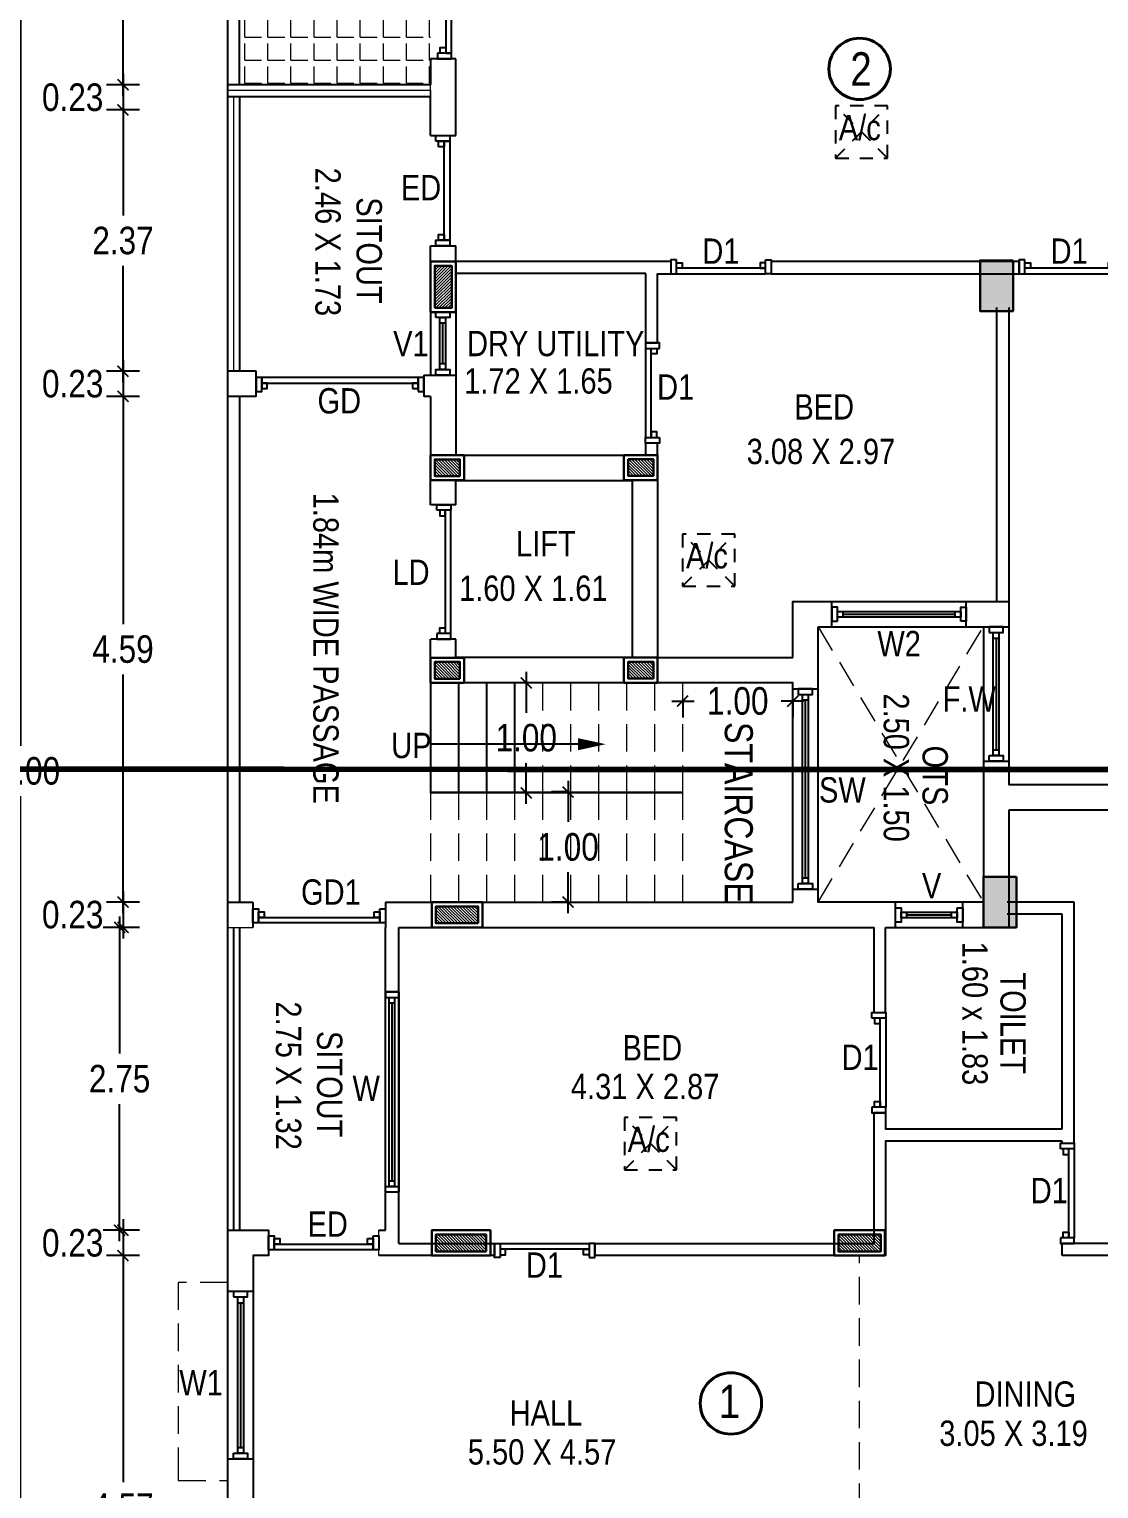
# Model space of a CAD drawing. Header units: metres. Extents: x 826 to 1433, y -826 to -586.
# Drawn here: x 1282.79 to 1292.5, y -811.15 to -797.89 of the extents above; entities that cross this region are included whole.
import ezdxf

# ---------------------------------------------------------------- set-up
doc = ezdxf.new("R2010")
doc.units = ezdxf.units.M
for name, pattern in [('ACAD_ISO02W100', [15, 12, -3]), ('CENTER', [2, 1.25, -0.25, 0.25, -0.25]), ('HIDDEN', [0.375, 0.25, -0.125])]:
    doc.linetypes.add(name, pattern=pattern)
doc.layers.add('_0', color=7, linetype='Continuous', lineweight=5)
doc.layers.add('text', color=7, linetype='Continuous', lineweight=25)
doc.layers.add('COLUMN', color=255, linetype='Continuous')
doc.styles.get("Standard").update_dxf_attribs({"font": 'swissck.ttf'})
doc.styles.add('STYLE1', font='swissck.ttf', dxfattribs={"height": 0.3})
doc.styles.add('style5', font='swissck.ttf', dxfattribs={"height": 0.25})
doc.dimstyles.new('site plan', dxfattribs={"dimscale": 0, "dimtxt": 0.25, "dimasz": 0.1, "dimexe": 0.15, "dimexo": 0.5, "dimgap": 0.1, "dimtad": 0, "dimtih": 1, "dimtoh": 1, "dimzin": 0, "dimdsep": 46, "dimtxsty": 'style5', "dimblk": 'ARCHTICK', "dimcen": 0.09375, "dimdle": 0.1, "dimadec": 0, "dimazin": 0, "dimtfac": 1, "dimtofl": 0, "dimtmove": 2, "dimatfit": 3, "dimfxl": 0, "dimtolj": 1, "dimtzin": 0, "dimarcsym": 0})

# ---------------------------------------------------------------- blocks, each defined once
blk = doc.blocks.new('ED')
at = {"ltscale": 3}
for points in [[(742.098, -742.868), (742.149, -742.868), (742.149, -742.995), (742.098, -742.995)], [(743.048, -742.868), (743.099, -742.868), (743.099, -742.995), (743.048, -742.995)], [(742.149, -742.945), (743.048, -742.945), (743.048, -742.995), (742.149, -742.995)], [(742.997, -742.894), (743.048, -742.894), (743.048, -742.945), (742.997, -742.945)]]:
    blk.add_lwpolyline(points, close=True, dxfattribs=at)
blk.add_lwpolyline([(742.149, -742.894), (742.2, -742.894), (742.2, -742.945), (742.149, -742.945)], close=True)
blk = doc.blocks.new('D00R 1')
for points in [[(747.841, -749.097), (747.841, -749.046), (747.968, -749.046), (747.968, -749.097)], [(747.866, -749.097), (747.866, -749.148), (747.917, -749.148), (747.917, -749.097)], [(747.866, -749.905), (747.866, -749.855), (747.917, -749.855), (747.917, -749.905)], [(747.841, -749.905), (747.841, -749.956), (747.968, -749.956), (747.968, -749.905)]]:
    blk.add_lwpolyline(points, close=True)
blk.add_lwpolyline([(747.968, -749.956), (747.968, -749.097), (747.917, -749.097), (747.917, -749.905)])
blk = doc.blocks.new('W2')
at = {"ltscale": 3, "extrusion": (2e-16, 1, 0)}
for p, q in [((739.032, -751.218), (739.261, -751.218)), ((739.12, -751.321), (739.171, -751.321)), ((739.12, -752.336), (739.171, -752.336)), ((739.032, -752.438), (739.261, -752.438))]:
    blk.add_line(p, q, dxfattribs=at)
at = {"ltscale": 3, "extrusion": (-1, 2e-16, 0)}
blk.add_line((739.146, -751.321), (739.146, -752.336), dxfattribs=at)
at = {"ltscale": 3}
for points in [[(739.082, -751.269), (739.209, -751.269), (739.209, -751.218), (739.082, -751.218)], [(739.12, -751.269), (739.171, -751.269), (739.171, -752.387), (739.12, -752.387)], [(739.082, -752.387), (739.209, -752.387), (739.209, -752.438), (739.082, -752.438)]]:
    blk.add_lwpolyline(points, close=True, dxfattribs=at)
blk = doc.blocks.new('FDW')
for points in [[(750.172, -729.344), (750.172, -729.293), (750.299, -729.293), (750.299, -729.344)], [(750.197, -729.344), (750.197, -729.395), (750.248, -729.395), (750.248, -729.344)], [(750.172, -731.062), (750.172, -731.113), (750.299, -731.113), (750.299, -731.062)], [(750.197, -731.062), (750.197, -731.011), (750.248, -731.011), (750.248, -731.062)], [(750.197, -731.062), (750.197, -731.011), (750.248, -731.011), (750.248, -731.062)]]:
    blk.add_lwpolyline(points, close=True)
at = {"ltscale": 3}
blk.add_lwpolyline([(750.248, -731.062), (750.299, -731.062), (750.299, -729.344), (750.248, -729.344)], close=True, dxfattribs=at)
blk = doc.blocks.new('V1')
at = {"ltscale": 3, "extrusion": (-1, 1e-16, 0)}
for p, q in [((758.928, -751.397), (758.928, -751.169)), ((759.538, -751.397), (759.538, -751.169)), ((759.031, -751.309), (759.031, -751.258)), ((759.436, -751.309), (759.436, -751.258))]:
    blk.add_line(p, q, dxfattribs=at)
at = {"ltscale": 3, "extrusion": (-1e-16, -1, 0)}
blk.add_line((759.031, -751.284), (759.436, -751.284), dxfattribs=at)
at = {"ltscale": 3}
for points in [[(758.928, -751.22), (758.98, -751.22), (758.98, -751.348), (758.928, -751.348)], [(759.487, -751.22), (759.538, -751.22), (759.538, -751.348), (759.487, -751.348)], [(758.98, -751.258), (759.487, -751.258), (759.487, -751.309), (758.98, -751.309)]]:
    blk.add_lwpolyline(points, close=True, dxfattribs=at)
blk = doc.blocks.new('_ArchTick')
at = {"color": 0, "lineweight": 0, "const_width": 0.15}
blk.add_lwpolyline([(-0.5, -0.5), (0.5, 0.5)], dxfattribs=at)
blk = doc.blocks.new('*D181')
at = {"color": 0, "lineweight": -2, "ltscale": 3}
for p, q in [((1283.646, -795.291), (1283.646, -796.667)), ((1283.796, -795.391), (1283.496, -795.391)), ((1283.646, -798.5), (1283.646, -797.124)), ((1283.796, -798.4), (1283.496, -798.4))]:
    blk.add_line(p, q, dxfattribs=at)
at = {"layer": 'DEFPOINTS', "color": 0, "ltscale": 3}
for p in [(1284.597, -795.391), (1283.646, -798.4), (1284.704, -798.4)]:
    blk.add_point(p, dxfattribs=at)
at = {"color": 0, "lineweight": -2, "ltscale": 3, "xscale": 0.1, "yscale": 0.1, "zscale": 0.1}
for p, rotation in [((1283.646, -795.391), 90), ((1283.646, -798.4), 270)]:
    blk.add_blockref('_ArchTick', p, dxfattribs=dict(at, rotation=rotation))
at = {"color": 0, "ltscale": 3, "insert": (1283.646, -796.895), "char_height": 0.25, "attachment_point": 5, "style": 'style5'}
blk.add_mtext('\\A1;3.01', dxfattribs=at)
blk = doc.blocks.new('*D156')
at = {"color": 0, "lineweight": -2, "ltscale": 3}
for p, q in [((1283.796, -798.4), (1283.496, -798.4)), ((1283.646, -798.3), (1283.646, -798.728)), ((1283.796, -798.628), (1283.496, -798.628))]:
    blk.add_line(p, q, dxfattribs=at)
at = {"layer": 'DEFPOINTS', "color": 0, "ltscale": 3}
for p in [(1284.597, -798.4), (1283.646, -798.628), (1284.718, -798.628)]:
    blk.add_point(p, dxfattribs=at)
at = {"color": 0, "lineweight": -2, "ltscale": 3, "xscale": 0.1, "yscale": 0.1, "zscale": 0.1}
for p, rotation in [((1283.646, -798.4), 90), ((1283.646, -798.628), 270)]:
    blk.add_blockref('_ArchTick', p, dxfattribs=dict(at, rotation=rotation))
at = {"color": 0, "ltscale": 3, "insert": (1283.189, -798.514), "char_height": 0.25, "attachment_point": 5, "style": 'style5'}
blk.add_mtext('\\A1;0.23', dxfattribs=at)
blk = doc.blocks.new('*D157')
at = {"color": 0, "lineweight": -2, "ltscale": 3}
for p, q in [((1283.646, -798.528), (1283.646, -799.586)), ((1283.796, -798.628), (1283.496, -798.628)), ((1283.646, -801.101), (1283.646, -800.043)), ((1283.796, -801.001), (1283.496, -801.001))]:
    blk.add_line(p, q, dxfattribs=at)
at = {"layer": 'DEFPOINTS', "color": 0, "ltscale": 3}
for p in [(1284.718, -798.628), (1283.646, -801.001), (1284.705, -801.001)]:
    blk.add_point(p, dxfattribs=at)
at = {"color": 0, "lineweight": -2, "ltscale": 3, "xscale": 0.1, "yscale": 0.1, "zscale": 0.1}
for p, rotation in [((1283.646, -798.628), 90), ((1283.646, -801.001), 270)]:
    blk.add_blockref('_ArchTick', p, dxfattribs=dict(at, rotation=rotation))
at = {"color": 0, "ltscale": 3, "insert": (1283.646, -799.815), "char_height": 0.25, "attachment_point": 5, "style": 'style5'}
blk.add_mtext('\\A1;2.37', dxfattribs=at)
blk = doc.blocks.new('*D158')
at = {"color": 0, "lineweight": -2, "ltscale": 3}
for p, q in [((1283.646, -800.901), (1283.646, -801.329)), ((1283.796, -801.001), (1283.496, -801.001)), ((1283.796, -801.229), (1283.496, -801.229))]:
    blk.add_line(p, q, dxfattribs=at)
at = {"layer": 'DEFPOINTS', "color": 0, "ltscale": 3}
for p in [(1284.705, -801.001), (1283.646, -801.229), (1284.599, -801.229)]:
    blk.add_point(p, dxfattribs=at)
at = {"color": 0, "lineweight": -2, "ltscale": 3, "xscale": 0.1, "yscale": 0.1, "zscale": 0.1}
for p, rotation in [((1283.646, -801.001), 90), ((1283.646, -801.229), 270)]:
    blk.add_blockref('_ArchTick', p, dxfattribs=dict(at, rotation=rotation))
at = {"color": 0, "ltscale": 3, "insert": (1283.189, -801.115), "char_height": 0.25, "attachment_point": 5, "style": 'style5'}
blk.add_mtext('\\A1;0.23', dxfattribs=at)
blk = doc.blocks.new('*D159')
at = {"color": 0, "lineweight": -2, "ltscale": 3}
for p, q in [((1283.646, -801.129), (1283.646, -803.297)), ((1283.796, -801.229), (1283.496, -801.229)), ((1283.646, -805.921), (1283.646, -803.754)), ((1283.796, -805.821), (1283.496, -805.821))]:
    blk.add_line(p, q, dxfattribs=at)
at = {"layer": 'DEFPOINTS', "color": 0, "ltscale": 3}
for p in [(1284.599, -801.229), (1283.646, -805.821), (1286.34, -805.821)]:
    blk.add_point(p, dxfattribs=at)
at = {"color": 0, "lineweight": -2, "ltscale": 3, "xscale": 0.1, "yscale": 0.1, "zscale": 0.1}
for p, rotation in [((1283.646, -801.229), 90), ((1283.646, -805.821), 270)]:
    blk.add_blockref('_ArchTick', p, dxfattribs=dict(at, rotation=rotation))
at = {"color": 0, "ltscale": 3, "insert": (1283.646, -803.525), "char_height": 0.25, "attachment_point": 5, "style": 'style5'}
blk.add_mtext('\\A1;4.59', dxfattribs=at)
blk = doc.blocks.new('*D160')
at = {"color": 0, "lineweight": -2, "ltscale": 3}
for p, q in [((1283.796, -805.821), (1283.496, -805.821)), ((1283.646, -805.721), (1283.646, -806.151)), ((1283.796, -806.051), (1283.496, -806.051))]:
    blk.add_line(p, q, dxfattribs=at)
at = {"layer": 'DEFPOINTS', "color": 0, "ltscale": 3}
for p in [(1286.34, -805.821), (1283.646, -806.051), (1286.34, -806.051)]:
    blk.add_point(p, dxfattribs=at)
at = {"color": 0, "lineweight": -2, "ltscale": 3, "xscale": 0.1, "yscale": 0.1, "zscale": 0.1}
for p, rotation in [((1283.646, -805.821), 90), ((1283.646, -806.051), 270)]:
    blk.add_blockref('_ArchTick', p, dxfattribs=dict(at, rotation=rotation))
at = {"color": 0, "ltscale": 3, "insert": (1283.189, -805.936), "char_height": 0.25, "attachment_point": 5, "style": 'style5'}
blk.add_mtext('\\A1;0.23', dxfattribs=at)
blk = doc.blocks.new('*D161')
at = {"color": 0, "lineweight": -2, "ltscale": 3}
for p, q in [((1283.615, -805.951), (1283.615, -807.197)), ((1283.765, -806.051), (1283.465, -806.051)), ((1283.615, -808.901), (1283.615, -807.655)), ((1283.765, -808.801), (1283.465, -808.801))]:
    blk.add_line(p, q, dxfattribs=at)
at = {"layer": 'DEFPOINTS', "color": 0, "ltscale": 3}
for p in [(1286.34, -806.051), (1283.615, -808.801), (1284.718, -808.801)]:
    blk.add_point(p, dxfattribs=at)
at = {"color": 0, "lineweight": -2, "ltscale": 3, "xscale": 0.1, "yscale": 0.1, "zscale": 0.1}
for p, rotation in [((1283.615, -806.051), 90), ((1283.615, -808.801), 270)]:
    blk.add_blockref('_ArchTick', p, dxfattribs=dict(at, rotation=rotation))
at = {"color": 0, "ltscale": 3, "insert": (1283.615, -807.426), "char_height": 0.25, "attachment_point": 5, "style": 'style5'}
blk.add_mtext('\\A1;2.75', dxfattribs=at)
blk = doc.blocks.new('*D162')
at = {"color": 0, "lineweight": -2, "ltscale": 3}
for p, q in [((1283.646, -808.701), (1283.646, -809.131)), ((1283.796, -808.801), (1283.496, -808.801)), ((1283.796, -809.031), (1283.496, -809.031))]:
    blk.add_line(p, q, dxfattribs=at)
at = {"layer": 'DEFPOINTS', "color": 0, "ltscale": 3}
for p in [(1284.718, -808.801), (1283.646, -809.031), (1287.819, -809.031)]:
    blk.add_point(p, dxfattribs=at)
at = {"color": 0, "lineweight": -2, "ltscale": 3, "xscale": 0.1, "yscale": 0.1, "zscale": 0.1}
for p, rotation in [((1283.646, -808.801), 90), ((1283.646, -809.031), 270)]:
    blk.add_blockref('_ArchTick', p, dxfattribs=dict(at, rotation=rotation))
at = {"color": 0, "ltscale": 3, "insert": (1283.189, -808.916), "char_height": 0.25, "attachment_point": 5, "style": 'style5'}
blk.add_mtext('\\A1;0.23', dxfattribs=at)
blk = doc.blocks.new('*D163')
at = {"color": 0, "lineweight": -2, "ltscale": 3}
for p, q in [((1283.646, -808.931), (1283.646, -811.088)), ((1283.796, -809.031), (1283.496, -809.031)), ((1283.646, -813.701), (1283.646, -811.544)), ((1283.796, -813.601), (1283.496, -813.601))]:
    blk.add_line(p, q, dxfattribs=at)
at = {"layer": 'DEFPOINTS', "color": 0, "ltscale": 3}
for p in [(1284.718, -809.031), (1283.646, -813.601), (1284.718, -813.601)]:
    blk.add_point(p, dxfattribs=at)
at = {"color": 0, "lineweight": -2, "ltscale": 3, "xscale": 0.1, "yscale": 0.1, "zscale": 0.1}
for p, rotation in [((1283.646, -809.031), 90), ((1283.646, -813.601), 270)]:
    blk.add_blockref('_ArchTick', p, dxfattribs=dict(at, rotation=rotation))
at = {"color": 0, "ltscale": 3, "insert": (1283.646, -811.316), "char_height": 0.25, "attachment_point": 5, "style": 'style5'}
blk.add_mtext('\\A1;4.57', dxfattribs=at)
blk = doc.blocks.new('*D168')
at = {"color": 0, "lineweight": -2, "ltscale": 3}
for p, q in [((1284.597, -818.838), (1284.597, -819.138)), ((1294.937, -818.838), (1294.937, -819.138)), ((1284.497, -818.988), (1289.282, -818.988)), ((1295.037, -818.988), (1290.252, -818.988))]:
    blk.add_line(p, q, dxfattribs=at)
at = {"layer": 'DEFPOINTS', "color": 0, "ltscale": 3}
for p in [(1294.937, -794.629), (1284.597, -815.813), (1294.937, -818.988)]:
    blk.add_point(p, dxfattribs=at)
at = {"color": 0, "lineweight": -2, "ltscale": 3, "xscale": 0.1, "yscale": 0.1, "zscale": 0.1, "rotation": 180}
blk.add_blockref('_ArchTick', (1284.597, -818.988), dxfattribs=at)
at = {"color": 0, "lineweight": -2, "ltscale": 3, "xscale": 0.1, "yscale": 0.1, "zscale": 0.1}
blk.add_blockref('_ArchTick', (1294.937, -818.988), dxfattribs=at)
at = {"color": 0, "ltscale": 3, "insert": (1289.767, -818.988), "char_height": 0.25, "attachment_point": 5, "style": 'style5'}
blk.add_mtext('\\A1;10.34', dxfattribs=at)
blk = doc.blocks.new('*D200')
at = {"layer": '_0', "color": 0, "linetype": 'Continuous', "lineweight": -2, "ltscale": 3}
blk.add_line((1287.305, -803.83), (1287.155, -803.83), dxfattribs=at)
at = {"layer": '_0', "color": 0, "lineweight": -2, "ltscale": 3}
for p, q in [((1287.305, -803.73), (1287.305, -804.101)), ((1287.305, -804.93), (1287.305, -804.558)), ((1287.305, -804.83), (1287.155, -804.83))]:
    blk.add_line(p, q, dxfattribs=at)
at = {"layer": 'DEFPOINTS', "color": 0, "ltscale": 3}
for p in [(1287.305, -803.83), (1287.455, -803.83), (1287.455, -804.83)]:
    blk.add_point(p, dxfattribs=at)
at = {"layer": '_0', "color": 0, "lineweight": -2, "ltscale": 3, "xscale": 0.1, "yscale": 0.1, "zscale": 0.1}
for p, rotation in [((1287.305, -803.83), 90), ((1287.305, -804.83), 270)]:
    blk.add_blockref('_ArchTick', p, dxfattribs=dict(at, rotation=rotation))
at = {"layer": '_0', "color": 0, "ltscale": 3, "insert": (1287.305, -804.33), "char_height": 0.25, "attachment_point": 5, "style": 'style5'}
blk.add_mtext('\\A1;1.00', dxfattribs=at)
blk = doc.blocks.new('*D170')
at = {"layer": '_0', "color": 0, "lineweight": -2, "ltscale": 3}
for p, q in [((1288.625, -803.996), (1288.83, -803.996)), ((1288.725, -803.996), (1288.725, -804.146)), ((1289.824, -803.996), (1289.619, -803.996))]:
    blk.add_line(p, q, dxfattribs=at)
at = {"layer": '_0', "color": 0, "linetype": 'Continuous', "lineweight": -2, "ltscale": 3}
blk.add_line((1289.724, -803.996), (1289.724, -804.146), dxfattribs=at)
at = {"layer": 'DEFPOINTS', "color": 0, "ltscale": 3}
for p in [(1288.725, -803.83), (1289.724, -803.83), (1289.724, -803.996)]:
    blk.add_point(p, dxfattribs=at)
at = {"layer": '_0', "color": 0, "lineweight": -2, "ltscale": 3, "xscale": 0.1, "yscale": 0.1, "zscale": 0.1, "rotation": 180}
blk.add_blockref('_ArchTick', (1288.725, -803.996), dxfattribs=at)
at = {"layer": '_0', "color": 0, "lineweight": -2, "ltscale": 3, "xscale": 0.1, "yscale": 0.1, "zscale": 0.1}
blk.add_blockref('_ArchTick', (1289.724, -803.996), dxfattribs=at)
at = {"layer": '_0', "color": 0, "ltscale": 3, "insert": (1289.225, -803.996), "char_height": 0.25, "attachment_point": 5, "style": 'style5'}
blk.add_mtext('\\A1;1.00', dxfattribs=at)
blk = doc.blocks.new('*D201')
at = {"layer": '_0', "color": 0, "lineweight": -2, "ltscale": 3}
for p, q in [((1287.685, -804.721), (1287.685, -805.093)), ((1287.685, -804.821), (1287.535, -804.821)), ((1287.685, -805.921), (1287.685, -805.55))]:
    blk.add_line(p, q, dxfattribs=at)
at = {"layer": '_0', "color": 0, "linetype": 'Continuous', "lineweight": -2, "ltscale": 3}
blk.add_line((1287.685, -805.821), (1287.535, -805.821), dxfattribs=at)
at = {"layer": 'DEFPOINTS', "color": 0, "ltscale": 3}
for p in [(1287.707, -804.821), (1287.685, -805.821), (1287.707, -805.821)]:
    blk.add_point(p, dxfattribs=at)
at = {"layer": '_0', "color": 0, "lineweight": -2, "ltscale": 3, "xscale": 0.1, "yscale": 0.1, "zscale": 0.1}
for p, rotation in [((1287.685, -804.821), 90), ((1287.685, -805.821), 270)]:
    blk.add_blockref('_ArchTick', p, dxfattribs=dict(at, rotation=rotation))
at = {"layer": '_0', "color": 0, "ltscale": 3, "insert": (1287.685, -805.321), "char_height": 0.25, "attachment_point": 5, "style": 'style5'}
blk.add_mtext('\\A1;1.00', dxfattribs=at)
blk = doc.blocks.new('*D171')
at = {"layer": '_0', "color": 0, "lineweight": -2, "ltscale": 3}
for p, q in [((1282.717, -792.031), (1282.717, -804.402)), ((1282.717, -817.231), (1282.717, -804.86)), ((1282.867, -817.131), (1282.567, -817.131))]:
    blk.add_line(p, q, dxfattribs=at)
at = {"layer": '_0', "color": 0, "linetype": 'Continuous', "lineweight": -2, "ltscale": 3}
blk.add_line((1282.867, -792.131), (1282.567, -792.131), dxfattribs=at)
at = {"layer": 'DEFPOINTS', "color": 0, "ltscale": 3}
for p in [(1282.717, -792.131), (1285.279, -792.131), (1285.279, -817.131)]:
    blk.add_point(p, dxfattribs=at)
at = {"layer": '_0', "color": 0, "lineweight": -2, "ltscale": 3, "xscale": 0.1, "yscale": 0.1, "zscale": 0.1}
for p, rotation in [((1282.717, -792.131), 90), ((1282.717, -817.131), 270)]:
    blk.add_blockref('_ArchTick', p, dxfattribs=dict(at, rotation=rotation))
at = {"layer": '_0', "color": 0, "ltscale": 3, "insert": (1282.717, -804.631), "char_height": 0.25, "attachment_point": 5, "style": 'style5'}
blk.add_mtext('\\A1;25.00', dxfattribs=at)
blk = doc.blocks.new('W1')
at = {"ltscale": 3, "extrusion": (2e-16, 1, 0)}
for p, q in [((738.52, -750.918), (738.292, -750.918)), ((738.38, -751.021), (738.431, -751.021)), ((738.38, -752.336), (738.431, -752.336)), ((738.292, -752.438), (738.52, -752.438))]:
    blk.add_line(p, q, dxfattribs=at)
at = {"ltscale": 3, "extrusion": (-1, 2e-16, 0)}
blk.add_line((738.405, -751.021), (738.405, -752.336), dxfattribs=at)
at = {"ltscale": 3}
for points in [[(738.341, -750.969), (738.469, -750.969), (738.469, -750.918), (738.341, -750.918)], [(738.38, -750.969), (738.431, -750.969), (738.431, -752.387), (738.38, -752.387)], [(738.341, -752.387), (738.469, -752.387), (738.469, -752.438), (738.341, -752.438)]]:
    blk.add_lwpolyline(points, close=True, dxfattribs=at)

msp = doc.modelspace()

# ---------------------------------------------------------------- hatches: boundary and pattern name
at = {"lineweight": 18}
h = msp.add_hatch(dxfattribs=at)
h.set_pattern_fill('ANSI31', scale=0.153333, style=0)
h.set_pattern_definition([(45, (1271.541395, -1065.256638), (-0.01355288, 0.01355288), [])])
h.paths.add_polyline_path([(1286.47518, -800.42607), (1286.62851, -800.42607), (1286.62851, -800.04274), (1286.47518, -800.04274)])
h = msp.add_hatch(dxfattribs=at)
h.set_pattern_fill('ANSI31', scale=0.1524, angle=90, style=0)
h.set_pattern_definition([(135, (1549.922105, -816.795967), (-0.0134703842, -0.0134703842), [])])
h.paths.add_polyline_path([(1286.47495, -801.95308), (1286.70355, -801.95308), (1286.70355, -801.80068), (1286.47495, -801.80068)])
h = msp.add_hatch(dxfattribs=at)
h.set_pattern_fill('ANSI31', scale=0.1524, angle=90, style=0)
h.set_pattern_definition([(135, (1551.677315, -816.79456), (-0.0134703842, -0.0134703842), [])])
h.paths.add_polyline_path([(1288.23016, -801.95168), (1288.45876, -801.95168), (1288.45876, -801.79928), (1288.23016, -801.79928)])
h = msp.add_hatch(dxfattribs=at)
h.set_pattern_fill('ANSI31', scale=0.1524, angle=90, style=0)
h.set_pattern_definition([(135, (1549.9221, -818.635974), (-0.0134703842, -0.0134703842), [])])
h.paths.add_polyline_path([(1286.47495, -803.79309), (1286.70355, -803.79309), (1286.70355, -803.64069), (1286.47495, -803.64069)])
h = msp.add_hatch(dxfattribs=at)
h.set_pattern_fill('ANSI31', scale=0.1524, angle=90, style=0)
h.set_pattern_definition([(135, (1551.67731, -818.634567), (-0.0134703842, -0.0134703842), [])])
h.paths.add_polyline_path([(1288.23016, -803.79168), (1288.45876, -803.79168), (1288.45876, -803.63928), (1288.23016, -803.63928)])
h = msp.add_hatch(dxfattribs=at)
h.set_pattern_fill('ANSI31', scale=0.153333, angle=90, style=0)
h.set_pattern_definition([(135, (1551.699216, -820.946642), (-0.01355288, -0.01355288), [])])
h.paths.add_polyline_path([(1286.86865, -806.01286), (1286.86865, -805.85952), (1286.48532, -805.85952), (1286.48532, -806.01286)])
h = msp.add_hatch(dxfattribs=at)
h.set_pattern_fill('ANSI31', scale=0.153333, angle=90, style=0)
h.set_pattern_definition([(135, (1551.775871, -823.926442), (-0.01355288, -0.01355288), [])])
h.paths.add_polyline_path([(1286.48531, -808.83932), (1286.48531, -808.99266), (1286.94164, -808.99266), (1286.94164, -808.83932)])
h = msp.add_hatch(dxfattribs=at)
h.set_pattern_fill('ANSI31', scale=0.153333, angle=90, style=0)
h.set_pattern_definition([(135, (1555.352205, -823.926442), (-0.01355288, -0.01355288), [])])
h.paths.add_polyline_path([(1290.52164, -808.99266), (1290.52164, -808.83932), (1290.13831, -808.83932), (1290.13831, -808.99266)])
at = {"layer": '_0', "ltscale": 3}
h = msp.add_hatch(dxfattribs=at)
h.set_pattern_fill('ANGLE', scale=0.03, style=0)
h.set_pattern_definition([(0, (0, 0), (0, 0.20955), [0.1524, -0.05715]), (90, (0, 0), (-0.20955, 0), [0.1524, -0.05715])])
h.paths.add_polyline_path([(1286.43545, -797.56726), (1286.49852, -797.56726), (1286.49852, -797.51646), (1286.52392, -797.51646), (1286.52392, -797.46566), (1286.57472, -797.46566), (1286.57472, -795.84886), (1286.52392, -795.84886), (1286.52392, -795.79806), (1286.49852, -795.79806), (1286.49852, -795.74726), (1286.43545, -795.74726), (1286.43545, -795.39118), (1284.70426, -795.39118), (1284.70426, -798.39968), (1286.43545, -798.39968)])
h.paths.add_polyline_path([(1285.24811, -795.97825), (1285.24811, -797.27387), (1285.60968, -797.27387), (1285.60968, -795.97825)], flags=24)
h.paths.add_polyline_path([(1285.57377, -796.13802), (1285.57377, -796.95467), (1285.93534, -796.95467), (1285.93534, -796.13802)], flags=24)
at = {"layer": 'COLUMN', "ltscale": 3}
for points in [[(1291.4239, -799.99467), (1291.4239, -800.45466), (1291.7239, -800.45466), (1291.7239, -799.99467)], [(1291.45398, -805.59115), (1291.45398, -806.05114), (1291.75398, -806.05114), (1291.75398, -805.59115)]]:
    msp.add_hatch(color=7, dxfattribs=at).paths.add_polyline_path(points)

# ---------------------------------------------------------------- linework, layer by layer
at = {"color": 7}
for p, q in [((1284.59696, -798.39968), (1284.59696, -795.39118)), ((1284.70426, -798.39968), (1284.70426, -795.39118)), ((1286.66545, -798.16383), (1286.43545, -798.16383)), ((1286.43545, -798.16383), (1286.43545, -798.39968)), ((1286.66545, -798.86108), (1286.66545, -798.16383)), ((1286.43545, -798.39968), (1284.59696, -798.39968)), ((1284.59696, -801.22945), (1284.59696, -798.39968)), ((1286.43685, -798.50828), (1284.59643, -798.50828)), ((1284.70503, -801.00085), (1284.70503, -798.50828)), ((1286.43685, -798.86108), (1286.43685, -798.50828)), ((1286.43685, -798.86108), (1286.66545, -798.86108)), ((1286.43685, -800.11301), (1286.43685, -799.86168)), ((1286.43685, -799.86168), (1286.66545, -799.86168)), ((1286.66545, -800.00441), (1286.66545, -799.86168)), ((1286.43685, -800.00441), (1286.43685, -801.03478)), ((1288.61856, -800.00441), (1286.66545, -800.00441)), ((1288.38966, -800.11301), (1286.66685, -800.11301)), ((1286.66685, -800.11301), (1286.66685, -801.76258)), ((1288.38966, -800.74258), (1288.38966, -800.11301)), ((1288.61856, -800.00441), (1288.61856, -800.11624)), ((1291.77896, -800.00441), (1289.52856, -800.00441)), ((1289.52856, -800.00441), (1289.52856, -800.11624)), ((1291.77896, -800.11624), (1291.77896, -800.00441)), ((1291.57397, -800.42118), (1291.57397, -803.09117)), ((1291.68397, -800.42118), (1291.68397, -803.09117)), ((1284.85386, -801.00085), (1284.59696, -801.00085)), ((1284.85386, -801.22945), (1284.85386, -801.00085)), ((1286.37446, -801.03478), (1286.37446, -801.22945)), ((1284.59696, -805.82119), (1284.59696, -801.22945)), ((1284.85386, -801.22945), (1284.59696, -801.22945)), ((1284.70643, -805.82119), (1284.70643, -801.22945)), ((1286.43685, -801.22945), (1286.37446, -801.22945)), ((1286.43685, -801.22945), (1286.43685, -801.76258)), ((1286.43685, -801.76258), (1288.49686, -801.76258)), ((1286.43685, -802.21235), (1286.43685, -801.76258)), ((1288.49686, -801.76258), (1288.49686, -803.82978)), ((1286.66685, -801.99258), (1288.26686, -801.99258)), ((1286.66685, -802.21235), (1286.66685, -801.99258)), ((1288.26686, -801.99258), (1288.26686, -803.59978)), ((1286.66685, -802.21235), (1286.43685, -802.21235)), ((1286.43685, -803.82978), (1286.43685, -803.43235)), ((1286.66685, -803.43235), (1286.43825, -803.43235)), ((1286.66685, -803.59978), (1286.66685, -803.43235)), ((1288.26686, -803.59978), (1286.66685, -803.59978)), ((1288.49686, -803.60118), (1289.72397, -803.60118)), ((1286.43926, -804.82978), (1286.43926, -803.82978)), ((1286.69326, -804.82978), (1286.69326, -803.82978)), ((1286.94726, -804.82978), (1286.94726, -803.82978)), ((1287.20126, -804.82978), (1287.20126, -803.82978)), ((1294.70696, -804.75658), (1291.68397, -804.75658)), ((1294.70696, -804.98518), (1291.68397, -804.98518)), ((1291.68397, -804.98518), (1291.68397, -806.05117)), ((1284.59696, -817.13118), (1284.59696, -805.82119)), ((1284.59696, -805.82119), (1284.82503, -805.82119)), ((1286.02786, -805.82119), (1289.72397, -805.82119)), ((1286.02786, -805.82259), (1286.02786, -806.05119)), ((1292.27856, -805.82119), (1291.66896, -805.82119)), ((1292.27856, -808.01119), (1292.27856, -805.82119)), ((1292.16996, -805.92979), (1291.66896, -805.92979)), ((1292.16996, -807.88117), (1292.16996, -805.92979)), ((1284.59696, -806.0598), (1284.59643, -806.0598)), ((1284.65258, -808.80119), (1284.65258, -806.05119)), ((1284.70503, -808.80119), (1284.70503, -806.05119)), ((1286.02786, -806.05119), (1286.0284, -806.05119)), ((1286.0284, -808.80119), (1286.0284, -806.05119)), ((1286.14926, -808.92099), (1286.14926, -806.05119)), ((1286.14926, -806.05119), (1290.46331, -806.05119)), ((1290.46331, -806.82298), (1290.46331, -806.05117)), ((1290.56546, -806.82298), (1290.56546, -806.05117)), ((1290.56546, -806.05119), (1291.66896, -806.05119)), ((1290.46331, -806.82298), (1290.56686, -806.82298)), ((1290.46331, -808.92099), (1290.46331, -807.73298)), ((1292.16996, -808.01119), (1292.16996, -807.99117)), ((1285.96758, -808.80119), (1286.0284, -808.80119)), ((1286.14926, -808.92099), (1287.01646, -808.92099)), ((1287.92646, -808.92099), (1287.92646, -809.03099)), ((1287.92646, -808.92099), (1290.46331, -808.92099)), ((1292.16996, -809.02135), (1292.16996, -808.92119)), ((1292.16996, -809.03119), (1292.16996, -808.92119)), ((1293.38346, -808.92119), (1292.16996, -808.92119)), ((1293.38346, -809.03119), (1292.16996, -809.03119))]:
    msp.add_line(p, q, dxfattribs=at)
at = {"color": 7, "linetype": 'ACAD_ISO02W100', "ltscale": 0.01}
for p, q in [((1290.11172, -799.0645), (1290.58459, -798.59163)), ((1290.58459, -799.0645), (1290.11172, -798.59163)), ((1288.72435, -802.95318), (1289.19722, -802.48031)), ((1289.19722, -802.95318), (1288.72435, -802.48031)), ((1288.19622, -808.25074), (1288.66909, -807.77787)), ((1288.66909, -808.25074), (1288.19622, -807.77787))]:
    msp.add_line(p, q, dxfattribs=at)
at = {"color": 7, "ltscale": 3, "extrusion": (2e-16, -1, 0)}
for p, q in [((1286.57286, -800.56503), (1286.52175, -800.56503)), ((1286.57286, -800.93256), (1286.52175, -800.93256))]:
    msp.add_line(p, q, dxfattribs=at)
at = {"color": 7, "ltscale": 3, "extrusion": (1, 2e-16, 0)}
msp.add_line((1286.5473, -800.93256), (1286.5473, -800.56503), dxfattribs=at)
at = {"color": 7, "linetype": 'HIDDEN', "lineweight": 20}
for p, q in [((1289.95397, -803.32117), (1291.45397, -805.82117)), ((1289.95397, -805.82117), (1291.45397, -803.32117)), ((1287.45526, -804.82978), (1287.45526, -803.82978)), ((1287.70926, -804.82978), (1287.70926, -803.82978)), ((1287.96326, -804.82978), (1287.96326, -803.82978)), ((1288.21726, -804.82978), (1288.21726, -803.82978)), ((1288.47126, -804.82978), (1288.47126, -803.82978)), ((1288.72526, -804.82978), (1288.72526, -803.82978)), ((1286.43926, -805.82259), (1286.43926, -804.82978)), ((1286.69326, -805.82259), (1286.69326, -804.82978)), ((1286.94726, -805.82259), (1286.94726, -804.82978)), ((1287.20126, -805.82259), (1287.20126, -804.82978)), ((1287.45526, -805.82259), (1287.45526, -804.82978)), ((1287.70926, -805.82259), (1287.70926, -804.82978)), ((1287.96326, -805.82259), (1287.96326, -804.82978)), ((1288.21726, -805.82259), (1288.21726, -804.82978)), ((1288.47126, -805.82259), (1288.47126, -804.82978)), ((1288.72526, -805.82259), (1288.72526, -804.82978)), ((1290.32998, -812.09905), (1290.32998, -809.02135))]:
    msp.add_line(p, q, dxfattribs=at)
at = {"color": 7, "ltscale": 3}
for p, q in [((1288.49686, -803.82978), (1286.69326, -803.82978)), ((1287.77368, -804.38719), (1286.43926, -804.38719))]:
    msp.add_line(p, q, dxfattribs=at)
at = {"color": 7, "ltscale": 3, "extrusion": (2e-16, 1, 0)}
for p, q in [((1289.72397, -803.88351), (1289.95257, -803.88351)), ((1289.81202, -803.98573), (1289.86313, -803.98573)), ((1289.81202, -805.60129), (1289.86313, -805.60129)), ((1289.72397, -805.70351), (1289.95257, -805.70351)), ((1286.14926, -806.63478), (1286.0284, -806.63478)), ((1286.05982, -806.737), (1286.11093, -806.737)), ((1286.14926, -808.45478), (1286.0284, -808.45478)), ((1286.05982, -808.35255), (1286.11093, -808.35255))]:
    msp.add_line(p, q, dxfattribs=at)
at = {"color": 7, "ltscale": 3, "extrusion": (-1, 2e-16, 0)}
for p, q in [((1289.83757, -803.98573), (1289.83757, -805.60129)), ((1286.08537, -806.737), (1286.08537, -808.35255))]:
    msp.add_line(p, q, dxfattribs=at)
at = {"color": 7, "linetype": 'HIDDEN'}
msp.add_line((1287.01646, -808.92099), (1287.01646, -809.03099), dxfattribs=at)
at = {"color": 7, "linetype": 'ACAD_ISO02W100', "ltscale": 0.01}
for points in [[(1290.11172, -799.0645), (1290.58459, -799.0645), (1290.58459, -798.59163), (1290.11172, -798.59163)], [(1288.72435, -802.95318), (1289.19722, -802.95318), (1289.19722, -802.48031), (1288.72435, -802.48031)], [(1288.19622, -808.25074), (1288.66909, -808.25074), (1288.66909, -807.77787), (1288.19622, -807.77787)]]:
    msp.add_lwpolyline(points, close=True, dxfattribs=at)
at = {"color": 7, "lineweight": 30}
for points in [[(1286.43685, -800.46441), (1286.66685, -800.46441), (1286.66685, -800.00441), (1286.43685, -800.00441)], [(1286.47518, -800.42607), (1286.62851, -800.42607), (1286.62851, -800.04274), (1286.47518, -800.04274)], [(1286.74165, -801.99118), (1286.74165, -801.76258), (1286.43685, -801.76258), (1286.43685, -801.99118)], [(1286.70355, -801.95308), (1286.70355, -801.80068), (1286.47495, -801.80068), (1286.47495, -801.95308)], [(1288.49686, -801.98978), (1288.49686, -801.76118), (1288.19206, -801.76118), (1288.19206, -801.98978)], [(1288.45876, -801.95168), (1288.45876, -801.79928), (1288.23016, -801.79928), (1288.23016, -801.95168)], [(1286.74165, -803.83119), (1286.74165, -803.60259), (1286.43685, -803.60259), (1286.43685, -803.83119)], [(1286.70355, -803.79309), (1286.70355, -803.64069), (1286.47495, -803.64069), (1286.47495, -803.79309)], [(1288.49686, -803.82978), (1288.49686, -803.60118), (1288.19206, -803.60118), (1288.19206, -803.82978)], [(1288.45876, -803.79168), (1288.45876, -803.63928), (1288.23016, -803.63928), (1288.23016, -803.79168)], [(1286.90698, -806.05119), (1286.90698, -805.82119), (1286.44698, -805.82119), (1286.44698, -806.05119)], [(1286.86865, -806.01286), (1286.86865, -805.85952), (1286.48532, -805.85952), (1286.48532, -806.01286)], [(1286.97997, -809.03099), (1286.97997, -808.80099), (1286.44697, -808.80099), (1286.44697, -809.03099)], [(1286.94164, -808.99266), (1286.94164, -808.83932), (1286.48531, -808.83932), (1286.48531, -808.99266)], [(1290.55997, -809.03099), (1290.55997, -808.80099), (1290.09997, -808.80099), (1290.09997, -809.03099)], [(1290.52164, -808.99266), (1290.52164, -808.83932), (1290.13831, -808.83932), (1290.13831, -808.99266)]]:
    msp.add_lwpolyline(points, close=True, dxfattribs=at)
at = {"color": 7}
for points in [[(1288.38966, -800.74258), (1288.49686, -800.74258), (1288.49686, -800.11624), (1288.61856, -800.11624)], [(1289.52856, -800.11624), (1291.77896, -800.11624)], [(1286.37446, -801.03478), (1286.66685, -801.03478)], [(1288.49686, -801.76258), (1288.49686, -801.65258), (1288.38826, -801.65258), (1288.38826, -801.76258)], [(1286.6213, -803.43235), (1286.6213, -802.26315), (1286.5705, -802.26315), (1286.5705, -803.38155)], [(1289.72397, -803.60118), (1289.72397, -803.09117), (1291.68397, -803.09117), (1291.68397, -804.75658)], [(1289.72397, -805.82119), (1289.72397, -803.82978), (1288.49686, -803.82978)], [(1284.82503, -805.82119), (1284.82503, -806.05119)], [(1290.46331, -807.73298), (1290.56546, -807.73298), (1290.56546, -807.88117), (1292.16996, -807.88117)], [(1292.16996, -807.99117), (1290.56546, -807.99117), (1290.56546, -809.03099), (1287.92646, -809.03099)], [(1292.16996, -808.01119), (1292.27856, -808.01119)], [(1284.59696, -808.80119), (1284.96698, -808.80119), (1284.96698, -809.03099), (1284.82556, -809.03099), (1284.82556, -813.60099)], [(1287.01646, -809.03099), (1285.96758, -809.03099)]]:
    msp.add_lwpolyline(points, dxfattribs=at)
at = {"color": 7, "ltscale": 3}
for points in [[(1286.48342, -800.51392), (1286.48342, -800.46281), (1286.61119, -800.46281), (1286.61119, -800.51392)], [(1286.52175, -800.98367), (1286.52175, -800.51392), (1286.57286, -800.51392), (1286.57286, -800.98367)], [(1284.85386, -801.18417), (1284.90466, -801.18417), (1284.90466, -801.05717), (1284.85386, -801.05717)], [(1284.90466, -801.10797), (1286.32366, -801.10797), (1286.32366, -801.05717), (1284.90466, -801.05717)], [(1286.32366, -801.18417), (1286.37446, -801.18417), (1286.37446, -801.05717), (1286.32366, -801.05717)], [(1286.48342, -801.03478), (1286.48342, -800.98367), (1286.61119, -800.98367), (1286.61119, -801.03478)], [(1286.27286, -801.15877), (1286.32366, -801.15877), (1286.32366, -801.10797), (1286.27286, -801.10797)], [(1289.77369, -803.93462), (1289.90146, -803.93462), (1289.90146, -803.88351), (1289.77369, -803.88351)], [(1289.81202, -803.93462), (1289.86313, -803.93462), (1289.86313, -805.6524), (1289.81202, -805.6524)], [(1289.77369, -805.6524), (1289.90146, -805.6524), (1289.90146, -805.70351), (1289.77369, -805.70351)], [(1284.82503, -805.88342), (1284.87583, -805.88342), (1284.87583, -806.01042), (1284.82503, -806.01042)], [(1284.87583, -805.95962), (1285.97706, -805.95962), (1285.97706, -806.01042), (1284.87583, -806.01042)], [(1285.92626, -805.90882), (1285.97706, -805.90882), (1285.97706, -805.95962), (1285.92626, -805.95962)], [(1285.97706, -805.88342), (1286.02786, -805.88342), (1286.02786, -806.01042), (1285.97706, -806.01042)], [(1286.0284, -806.68589), (1286.14926, -806.68589), (1286.14926, -806.63478), (1286.0284, -806.63478)], [(1286.0284, -806.63478), (1286.14926, -806.63478), (1286.14926, -808.45478), (1286.0284, -808.45478)], [(1286.05982, -806.68589), (1286.11093, -806.68589), (1286.11093, -808.40366), (1286.05982, -808.40366)], [(1286.0284, -808.40366), (1286.14926, -808.40366), (1286.14926, -808.45478), (1286.0284, -808.45478)]]:
    msp.add_lwpolyline(points, close=True, dxfattribs=at)
at = {"color": 7}
for points in [[(1284.90466, -801.15877), (1284.95546, -801.15877), (1284.95546, -801.10797), (1284.90466, -801.10797)], [(1286.4943, -802.26315), (1286.4943, -802.21235), (1286.6213, -802.21235), (1286.6213, -802.26315)], [(1286.5197, -802.26315), (1286.5197, -802.31395), (1286.5705, -802.31395), (1286.5705, -802.26315)], [(1286.4943, -803.38155), (1286.4943, -803.43235), (1286.6213, -803.43235), (1286.6213, -803.38155)], [(1286.5197, -803.38155), (1286.5197, -803.33075), (1286.5705, -803.33075), (1286.5705, -803.38155)], [(1289.95397, -803.32117), (1291.45397, -803.32117), (1291.45397, -805.82117), (1289.95397, -805.82117)], [(1284.87583, -805.90882), (1284.92763, -805.90882), (1284.92763, -805.95962), (1284.87583, -805.95962)]]:
    msp.add_lwpolyline(points, close=True, dxfattribs=at)
at = {"color": 7, "ltscale": 3}
msp.add_lwpolyline([(1287.77368, -804.38719, 0.11, 0, 0), (1288.02768, -804.38719, 0, 0, 0)], format="xyseb", dxfattribs=at)
at = {"color": 7, "lineweight": 30, "ltscale": 3}
msp.add_lwpolyline([(1291.754, -805.59119), (1291.754, -806.05119), (1291.454, -806.05119), (1291.454, -805.59119)], close=True, dxfattribs=at)
at = {"color": 7, "linetype": 'HIDDEN', "lineweight": 20}
msp.add_lwpolyline([(1284.59696, -809.38889), (1284.59696, -809.27389), (1284.14696, -809.27389), (1284.14696, -810.90889), (1284.14696, -811.0718), (1284.59696, -811.0718)], dxfattribs=at)
at = {"color": 7, "lineweight": 40}
for centre in [(1290.33075, -798.25541), (1289.16286, -810.37295)]:
    msp.add_circle(centre, 0.27862, dxfattribs=at)
at = {"layer": '_0', "color": 7, "ltscale": 3}
for p, q in [((1286.43545, -798.50828), (1286.43545, -798.39968)), ((1284.59643, -798.44958), (1286.43545, -798.44958)), ((1284.64745, -798.50828), (1284.64745, -801.00085)), ((1286.43545, -798.44958), (1286.43545, -798.50828)), ((1286.43926, -804.82119), (1288.72526, -804.82119)), ((1286.43926, -804.82978), (1288.72526, -804.82978)), ((1284.59696, -806.05119), (1284.82503, -806.05119)), ((1285.96758, -809.03099), (1285.96758, -808.80119))]:
    msp.add_line(p, q, dxfattribs=at)
at = {"layer": 'COLUMN', "color": 7, "lineweight": 30, "ltscale": 3}
msp.add_lwpolyline([(1291.7239, -799.99467), (1291.7239, -800.45467), (1291.4239, -800.45467), (1291.4239, -799.99467)], close=True, dxfattribs=at)
at = {"layer": 'text', "color": 7, "linetype": 'CENTER', "const_width": 0.0508}
msp.add_lwpolyline([(1297.7653, -803.80811), (1297.7653, -804.61918), (1282.28521, -804.61418), (1282.28521, -803.80311)], dxfattribs=at)

# ---------------------------------------------------------------- block references
at = {"color": 7}
for name, p in [('FDW', (536.32651, -67.05077)), ('W2', (552.42341, -52.10284)), ('V1', (531.72839, -54.65369)), ('ED', (542.86868, -65.9825)), ('W1', (546.30703, -58.43762))]:
    msp.add_blockref(name, p, dxfattribs=at)
for name, p, rotation in [('ED', (543.61621, -1541.95998), 90), ('D00R 1', (2038.57482, -52.14872), 270), ('D00R 1', (2041.73522, -52.14872), 270), ('D00R 1', (2036.35578, -1550.69884), 180), ('W2', (538.86089, -1542.35314), 90)]:
    msp.add_blockref(name, p, dxfattribs=dict(at, rotation=rotation))
at = {"color": 7, "xscale": -1}
for p, rotation in [((542.59954, -1556.77924), 180), ((544.31104, -1557.96745), 180), ((2036.97272, -1556.88851), 270)]:
    msp.add_blockref('D00R 1', p, dxfattribs=dict(at, rotation=rotation))

# ---------------------------------------------------------------- texts
at = {"color": 7, "style": 'STYLE1'}
for s, p in [('A/c', (1290.14181, -798.90264)), ('ED', (1286.16728, -799.44861)), ('D1', (1288.90345, -800.02497)), ('D1', (1292.06385, -800.02503)), ('V1', (1286.09757, -800.86522)), ('D1', (1288.49275, -801.25903)), ('GD', (1285.41104, -801.38416)), ('A/c', (1288.75444, -802.79132)), ('LD', (1286.09129, -802.94089)), ('W2', (1290.49138, -803.5887)), ('F.W', (1291.08412, -804.09184)), ('UP', (1286.07976, -804.51367)), ('SW', (1289.96216, -804.91699)), ('V', (1290.89622, -805.78695)), ('GD1', (1285.26172, -805.84469)), ('D1', (1290.1669, -807.34497)), ('W', (1285.72859, -807.62648)), ('A/c', (1288.22631, -808.08888)), ('D1', (1291.88353, -808.55546)), ('ED', (1285.32037, -808.86016)), ('D1', (1287.30192, -809.23177)), ('W1', (1284.1566, -810.3004))]:
    msp.add_text(s, height=0.23, dxfattribs=at).set_placement(p)
at = {"color": 7}
for s, height, p in [('2.46 X 1.73', 0.23, (1285.39158, -799.15239)), ('SITOUT', 0.23, (1285.765, -799.42084)), ('1.84m WIDE PASSAGE', 0.23, (1285.37236, -802.10321)), ('2.50 X 1.50', 0.23, (1290.54927, -803.92587)), ('STAIRCASE', 0.254, (1289.1073, -804.18589)), ('OTS', 0.23, (1290.90134, -804.40005)), ('1.60 x 1.83', 0.23, (1291.26288, -806.18017)), ('TOILET', 0.23, (1291.60857, -806.45935)), ('2.75 X 1.32', 0.23, (1285.03309, -806.7228)), ('SITOUT', 0.23, (1285.4065, -806.99125))]:
    msp.add_text(s, height=height, rotation=270, dxfattribs=at).set_placement(p)
for s, p in [('DRY UTILITY', (1286.76829, -800.8639)), ('1.72 X 1.65', (1286.74215, -801.20364)), ('BED', (1289.7385, -801.43895)), ('3.08 X 2.97', (1289.30566, -801.84386)), ('LIFT', (1287.21265, -802.68112)), ('1.60 X 1.61', (1286.69541, -803.08604)), ('BED', (1288.17889, -807.25874)), ('4.31 X 2.87', (1287.71015, -807.61034)), ('DINING', (1291.37355, -810.40295)), ('HALL', (1287.15453, -810.5744)), ('3.05 X 3.19', (1291.05324, -810.75864)), ('5.50 X 4.57', (1286.77512, -810.92819))]:
    msp.add_text(s, height=0.23, dxfattribs=at).set_placement(p)
at = {"layer": 'text', "color": 7, "linetype": 'CENTER', "style": 'STYLE1'}
for s, p in [('2', (1290.24629, -798.40897)), ('1', (1289.05209, -810.50695))]:
    msp.add_text(s, height=0.3048, dxfattribs=at).set_placement(p)

# ---------------------------------------------------------------- dimensions: what is measured, and where the dimension line sits
at = {"color": 7, "ltscale": 3}
dim = msp.add_linear_dim(base=(1294.93696, -818.98848), p1=(1284.59696, -815.81292), p2=(1294.93696, -794.62877), dimstyle='site plan', override={"dimscale": 1}, dxfattribs=at)
dim.commit()
dim.dimension.update_dxf_attribs({"geometry": '*D168', "text_midpoint": (1289.76696, -818.98848)})
for base, p1, p2, picture, middle in [((1283.64578, -798.39968), (1284.59696, -795.39118), (1284.70426, -798.39968), '*D181', (1283.64578, -796.89543)), ((1283.64578, -798.62828), (1284.59696, -798.39968), (1284.71773, -798.62828), '*D156', (1283.1888, -798.51398)), ((1283.64578, -801.00085), (1284.71773, -798.62828), (1284.70503, -801.00085), '*D157', (1283.64578, -799.81456)), ((1283.64578, -801.22945), (1284.70503, -801.00085), (1284.59913, -801.22945), '*D158', (1283.1888, -801.11515)), ((1283.64578, -805.82119), (1284.59913, -801.22945), (1286.33968, -805.82119), '*D159', (1283.64578, -803.52532)), ((1283.64578, -806.05119), (1286.33968, -805.82119), (1286.33968, -806.05119), '*D160', (1283.1888, -805.93619)), ((1283.61531, -808.80119), (1286.33968, -806.05119), (1284.71826, -808.80119), '*D161', (1283.61531, -807.42619)), ((1283.64578, -809.03099), (1284.71826, -808.80119), (1287.81916, -809.03099), '*D162', (1283.1888, -808.91609)), ((1283.64578, -813.60099), (1284.71826, -809.03099), (1284.71826, -813.60099), '*D163', (1283.64578, -811.31599))]:
    dim = msp.add_linear_dim(base=base, p1=p1, p2=p2, angle=90, dimstyle='site plan', override={"dimscale": 1}, dxfattribs=at)
    dim.commit()
    dim.dimension.update_dxf_attribs({"geometry": picture, "text_midpoint": middle})
at = {"layer": '_0', "color": 7, "ltscale": 3}
for base, p1, p2, picture, middle in [((1282.71673, -792.13118), (1285.27859, -817.13118), (1285.27859, -792.13118), '*D171', (1282.71673, -804.63118)), ((1287.30523, -803.82978), (1287.45526, -804.82978), (1287.45526, -803.82978), '*D200', (1287.30523, -804.32978)), ((1287.68465, -805.82119), (1287.70737, -804.82119), (1287.70737, -805.82119), '*D201', (1287.68465, -805.32119))]:
    dim = msp.add_linear_dim(base=base, p1=p1, p2=p2, angle=90, dimstyle='site plan', override={"dimscale": 1, "dimexo": 0.2, "dimarcsym": 1}, dxfattribs=at)
    dim.commit()
    dim.dimension.update_dxf_attribs({"geometry": picture, "text_midpoint": middle})
dim = msp.add_linear_dim(base=(1289.72397, -803.99647), p1=(1288.72526, -803.82978), p2=(1289.72397, -803.82978), dimstyle='site plan', override={"dimscale": 1, "dimexo": 0.2, "dimarcsym": 1}, dxfattribs=at)
dim.commit()
dim.dimension.update_dxf_attribs({"geometry": '*D170', "text_midpoint": (1289.22462, -803.99647)})

doc.saveas('drawing.dxf')
